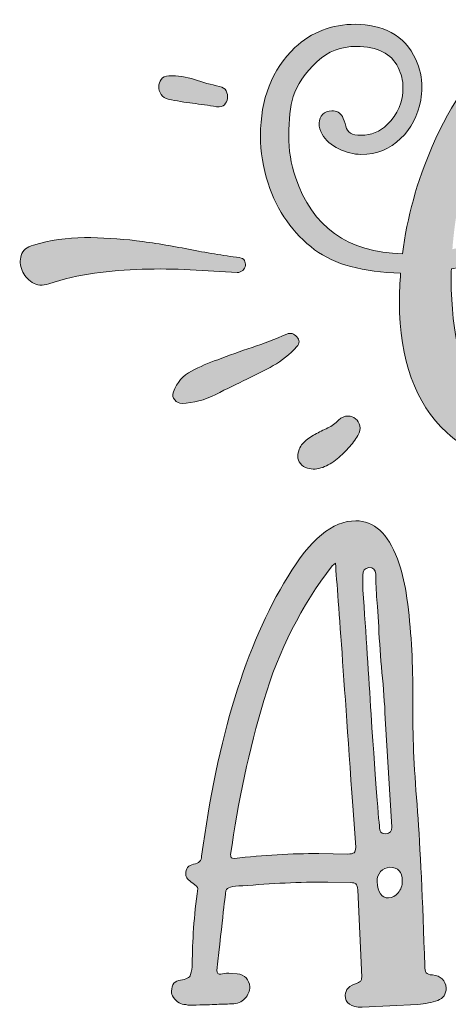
# Model space of a CAD drawing. Header units: inches. Extents: x 0.13 to 5.87, y -5.52 to -0.43.
# Drawn here: x 0.132 to 1.24, y -5.462 to -2.916 of the extents above; entities that cross this region are included whole.
import ezdxf

# ---------------------------------------------------------------- set-up
doc = ezdxf.new("R2010")
doc.units = ezdxf.units.IN
doc.header["$MEASUREMENT"] = 0
doc.layers.add('Layer 1', color=7, linetype='Continuous')

# ---------------------------------------------------------------- blocks, each defined once
blk = doc.blocks.new('block 5')
at = {"layer": 'Layer 1', "true_color": 0x231f20}
h = blk.add_hatch(color=250, dxfattribs=at)
h.dxf.hatch_style = 2
edge = h.paths.add_edge_path()
edge.add_spline(control_points=[(0.9719, -5.4308), (0.9719, -5.4167), (0.9822, -5.4063), (1.003, -5.3997), (1.0077, -5.3978), (1.0108, -5.3959), (1.0122, -5.394), (1.0136, -5.3921), (1.0143, -5.3888), (1.0143, -5.3841), (1.0143, -5.3841), (1.0044, -5.1591), (1.0044, -5.1591), (1.0035, -5.1515), (1.0018, -5.1466), (0.9995, -5.1442), (0.9971, -5.1419), (0.9926, -5.1407), (0.986, -5.1407), (0.986, -5.1407), (0.9266, -5.1392), (0.9266, -5.1392), (0.853, -5.1392), (0.7799, -5.1426), (0.7072, -5.1492), (0.693, -5.1492), (0.6826, -5.1501), (0.6761, -5.152), (0.6695, -5.1539), (0.6655, -5.1572), (0.664, -5.1619), (0.6626, -5.1666), (0.6548, -5.235), (0.6407, -5.3671), (0.6407, -5.3737), (0.644, -5.377), (0.6506, -5.377), (0.6563, -5.3752), (0.6633, -5.3742), (0.6718, -5.3742), (0.6718, -5.3742), (0.693, -5.3756), (0.693, -5.3756), (0.7129, -5.3785), (0.7237, -5.3898), (0.7256, -5.4096), (0.7256, -5.42), (0.7213, -5.4299), (0.7129, -5.4393), (0.7044, -5.4487), (0.693, -5.4535), (0.6789, -5.4535), (0.6647, -5.4535), (0.6499, -5.4539), (0.6343, -5.4549), (0.6187, -5.4558), (0.5959, -5.4563), (0.5657, -5.4563), (0.5657, -5.4563), (0.56, -5.4549), (0.56, -5.4549), (0.5477, -5.4549), (0.5374, -5.4487), (0.5289, -5.4365), (0.5251, -5.4318), (0.5232, -5.4266), (0.5232, -5.4209), (0.5241, -5.403), (0.5319, -5.3933), (0.5466, -5.3919), (0.5612, -5.3905), (0.5699, -5.3858), (0.5727, -5.3777), (0.5756, -5.3697), (0.577, -5.3605), (0.577, -5.3501), (0.577, -5.2916), (0.5817, -5.227), (0.5911, -5.1562), (0.5911, -5.1525), (0.5869, -5.1477), (0.5784, -5.1421), (0.5661, -5.1345), (0.56, -5.127), (0.56, -5.1194), (0.56, -5.1044), (0.5668, -5.0956), (0.5805, -5.0932), (0.5942, -5.0909), (0.6011, -5.084), (0.6011, -5.0727), (0.6416, -4.768), (0.7157, -4.5278), (0.8233, -4.3523), (0.8808, -4.2561), (0.9393, -4.2079), (0.9988, -4.2079), (1.0459, -4.2079), (1.0818, -4.2405), (1.1063, -4.3056), (1.1167, -4.3339), (1.1243, -4.3632), (1.129, -4.3934), (1.1403, -4.4717), (1.146, -4.5509), (1.146, -4.6311), (1.146, -4.6311), (1.146, -4.6977), (1.146, -4.6977), (1.146, -4.7713), (1.1502, -4.8581), (1.1587, -4.9581), (1.1653, -5.0506), (1.1715, -5.1831), (1.1771, -5.3558), (1.1771, -5.3634), (1.1783, -5.369), (1.1807, -5.3728), (1.183, -5.3766), (1.1884, -5.3785), (1.1969, -5.3785), (1.2186, -5.3813), (1.2304, -5.3926), (1.2323, -5.4124), (1.2323, -5.4284), (1.225, -5.4391), (1.2104, -5.4443), (1.1957, -5.4494), (1.1785, -5.453), (1.1587, -5.4549), (1.1587, -5.4549), (1.0158, -5.4619), (1.0158, -5.4619), (0.9865, -5.4619), (0.9719, -5.4516), (0.9719, -5.4308)], knot_values=[0, 0, 0, 0, 1, 1, 1, 2, 2, 2, 3, 3, 3, 4, 4, 4, 5, 5, 5, 6, 6, 6, 7, 7, 7, 8, 8, 8, 9, 9, 9, 10, 10, 10, 11, 11, 11, 12, 12, 12, 13, 13, 13, 14, 14, 14, 15, 15, 15, 16, 16, 16, 17, 17, 17, 18, 18, 18, 19, 19, 19, 20, 20, 20, 21, 21, 21, 22, 22, 22, 23, 23, 23, 24, 24, 24, 25, 25, 25, 26, 26, 26, 27, 27, 27, 28, 28, 28, 29, 29, 29, 30, 30, 30, 31, 31, 31, 32, 32, 32, 33, 33, 33, 34, 34, 34, 35, 35, 35, 36, 36, 36, 37, 37, 37, 38, 38, 38, 39, 39, 39, 40, 40, 40, 41, 41, 41, 42, 42, 42, 43, 43, 43, 44, 44, 44, 45, 45, 45, 45], degree=3, periodic=1)
edge = h.paths.add_edge_path()
edge.add_spline(control_points=[(0.9039, -5.0656), (0.9039, -5.0656), (0.9775, -5.0671), (0.9775, -5.0671), (0.986, -5.0671), (0.9917, -5.0659), (0.9945, -5.0635), (0.9974, -5.0612), (0.9988, -5.0567), (0.9988, -5.0501), (0.9714, -4.6557), (0.9539, -4.4113), (0.9464, -4.3169), (0.9464, -4.3169), (0.9379, -4.324), (0.9379, -4.324), (0.8586, -4.4269), (0.7999, -4.5424), (0.7617, -4.6708), (0.7235, -4.7991), (0.6949, -4.9317), (0.6761, -5.0685), (0.6761, -5.0732), (0.6768, -5.076), (0.6782, -5.077), (0.6796, -5.0779), (0.6822, -5.0784), (0.686, -5.0784), (0.7605, -5.0699), (0.8332, -5.0656), (0.9039, -5.0656)], knot_values=[0, 0, 0, 0, 1, 1, 1, 2, 2, 2, 3, 3, 3, 4, 4, 4, 5, 5, 5, 6, 6, 6, 7, 7, 7, 8, 8, 8, 9, 9, 9, 10, 10, 10, 10], degree=3, periodic=1)
edge = h.paths.add_edge_path()
edge.add_spline(control_points=[(1.0922, -4.9977), (1.0922, -4.9977), (1.0752, -4.7175), (1.0752, -4.7175), (1.0733, -4.6778), (1.0705, -4.6385), (1.0667, -4.5993), (1.0629, -4.5601), (1.0601, -4.5207), (1.0582, -4.4811), (1.0582, -4.4811), (1.0554, -4.4287), (1.0554, -4.4287), (1.0526, -4.4061), (1.0511, -4.3835), (1.0511, -4.3608), (1.0511, -4.3608), (1.0511, -4.3452), (1.0511, -4.3452), (1.0502, -4.3339), (1.044, -4.3283), (1.0327, -4.3283), (1.0223, -4.3302), (1.0172, -4.3367), (1.0172, -4.3481), (1.0172, -4.3481), (1.0172, -4.3863), (1.0172, -4.3863), (1.0256, -4.5014), (1.0327, -4.608), (1.0384, -4.7062), (1.0516, -4.9015), (1.0594, -5.0017), (1.0618, -5.0069), (1.0641, -5.0121), (1.0691, -5.0147), (1.0766, -5.0147), (1.087, -5.0138), (1.0922, -5.0081), (1.0922, -4.9977)], knot_values=[0, 0, 0, 0, 1, 1, 1, 2, 2, 2, 3, 3, 3, 4, 4, 4, 5, 5, 5, 6, 6, 6, 7, 7, 7, 8, 8, 8, 9, 9, 9, 10, 10, 10, 11, 11, 11, 12, 12, 12, 13, 13, 13, 13], degree=3, periodic=1)
edge = h.paths.add_edge_path()
edge.add_spline(control_points=[(1.1084, -5.1668), (1.1155, -5.1588), (1.1191, -5.1487), (1.1191, -5.1364), (1.1191, -5.1128), (1.1082, -5.101), (1.0865, -5.101), (1.0771, -5.102), (1.0693, -5.1058), (1.0632, -5.1124), (1.057, -5.119), (1.054, -5.1275), (1.054, -5.1378), (1.0558, -5.1661), (1.0658, -5.1803), (1.0837, -5.1803), (1.0931, -5.1794), (1.1014, -5.1749), (1.1084, -5.1668)], knot_values=[0, 0, 0, 0, 1, 1, 1, 2, 2, 2, 3, 3, 3, 4, 4, 4, 5, 5, 5, 6, 6, 6, 6], degree=3, periodic=1)
at = {"layer": 'Layer 1', "lineweight": 0}
for points, knots in [([(0.9719, -5.4308), (0.9719, -5.4167), (0.9822, -5.4063), (1.003, -5.3997), (1.0077, -5.3978), (1.0108, -5.3959), (1.0122, -5.394), (1.0136, -5.3921), (1.0143, -5.3888), (1.0143, -5.3841), (1.0143, -5.3841), (1.0044, -5.1591), (1.0044, -5.1591), (1.0035, -5.1515), (1.0018, -5.1466), (0.9995, -5.1442), (0.9971, -5.1419), (0.9926, -5.1407), (0.986, -5.1407), (0.986, -5.1407), (0.9266, -5.1392), (0.9266, -5.1392), (0.853, -5.1392), (0.7799, -5.1426), (0.7072, -5.1492), (0.693, -5.1492), (0.6826, -5.1501), (0.6761, -5.152), (0.6695, -5.1539), (0.6655, -5.1572), (0.664, -5.1619), (0.6626, -5.1666), (0.6548, -5.235), (0.6407, -5.3671), (0.6407, -5.3737), (0.644, -5.377), (0.6506, -5.377), (0.6563, -5.3752), (0.6633, -5.3742), (0.6718, -5.3742), (0.6718, -5.3742), (0.693, -5.3756), (0.693, -5.3756), (0.7129, -5.3785), (0.7237, -5.3898), (0.7256, -5.4096), (0.7256, -5.42), (0.7213, -5.4299), (0.7129, -5.4393), (0.7044, -5.4487), (0.693, -5.4535), (0.6789, -5.4535), (0.6647, -5.4535), (0.6499, -5.4539), (0.6343, -5.4549), (0.6187, -5.4558), (0.5959, -5.4563), (0.5657, -5.4563), (0.5657, -5.4563), (0.56, -5.4549), (0.56, -5.4549), (0.5477, -5.4549), (0.5374, -5.4487), (0.5289, -5.4365), (0.5251, -5.4318), (0.5232, -5.4266), (0.5232, -5.4209), (0.5241, -5.403), (0.5319, -5.3933), (0.5466, -5.3919), (0.5612, -5.3905), (0.5699, -5.3858), (0.5727, -5.3777), (0.5756, -5.3697), (0.577, -5.3605), (0.577, -5.3501), (0.577, -5.2916), (0.5817, -5.227), (0.5911, -5.1562), (0.5911, -5.1525), (0.5869, -5.1477), (0.5784, -5.1421), (0.5661, -5.1345), (0.56, -5.127), (0.56, -5.1194), (0.56, -5.1044), (0.5668, -5.0956), (0.5805, -5.0932), (0.5942, -5.0909), (0.6011, -5.084), (0.6011, -5.0727), (0.6416, -4.768), (0.7157, -4.5278), (0.8233, -4.3523), (0.8808, -4.2561), (0.9393, -4.2079), (0.9988, -4.2079), (1.0459, -4.2079), (1.0818, -4.2405), (1.1063, -4.3056), (1.1167, -4.3339), (1.1243, -4.3632), (1.129, -4.3934), (1.1403, -4.4717), (1.146, -4.5509), (1.146, -4.6311), (1.146, -4.6311), (1.146, -4.6977), (1.146, -4.6977), (1.146, -4.7713), (1.1502, -4.8581), (1.1587, -4.9581), (1.1653, -5.0506), (1.1715, -5.1831), (1.1771, -5.3558), (1.1771, -5.3634), (1.1783, -5.369), (1.1807, -5.3728), (1.183, -5.3766), (1.1884, -5.3785), (1.1969, -5.3785), (1.2186, -5.3813), (1.2304, -5.3926), (1.2323, -5.4124), (1.2323, -5.4284), (1.225, -5.4391), (1.2104, -5.4443), (1.1957, -5.4494), (1.1785, -5.453), (1.1587, -5.4549), (1.1587, -5.4549), (1.0158, -5.4619), (1.0158, -5.4619), (0.9865, -5.4619), (0.9719, -5.4516), (0.9719, -5.4308)], [0, 0, 0, 0, 1, 1, 1, 2, 2, 2, 3, 3, 3, 4, 4, 4, 5, 5, 5, 6, 6, 6, 7, 7, 7, 8, 8, 8, 9, 9, 9, 10, 10, 10, 11, 11, 11, 12, 12, 12, 13, 13, 13, 14, 14, 14, 15, 15, 15, 16, 16, 16, 17, 17, 17, 18, 18, 18, 19, 19, 19, 20, 20, 20, 21, 21, 21, 22, 22, 22, 23, 23, 23, 24, 24, 24, 25, 25, 25, 26, 26, 26, 27, 27, 27, 28, 28, 28, 29, 29, 29, 30, 30, 30, 31, 31, 31, 32, 32, 32, 33, 33, 33, 34, 34, 34, 35, 35, 35, 36, 36, 36, 37, 37, 37, 38, 38, 38, 39, 39, 39, 40, 40, 40, 41, 41, 41, 42, 42, 42, 43, 43, 43, 44, 44, 44, 45, 45, 45, 45]), ([(0.9039, -5.0656), (0.9039, -5.0656), (0.9775, -5.0671), (0.9775, -5.0671), (0.986, -5.0671), (0.9917, -5.0659), (0.9945, -5.0635), (0.9974, -5.0612), (0.9988, -5.0567), (0.9988, -5.0501), (0.9714, -4.6557), (0.9539, -4.4113), (0.9464, -4.3169), (0.9464, -4.3169), (0.9379, -4.324), (0.9379, -4.324), (0.8586, -4.4269), (0.7999, -4.5424), (0.7617, -4.6708), (0.7235, -4.7991), (0.6949, -4.9317), (0.6761, -5.0685), (0.6761, -5.0732), (0.6768, -5.076), (0.6782, -5.077), (0.6796, -5.0779), (0.6822, -5.0784), (0.686, -5.0784), (0.7605, -5.0699), (0.8332, -5.0656), (0.9039, -5.0656)], [0, 0, 0, 0, 1, 1, 1, 2, 2, 2, 3, 3, 3, 4, 4, 4, 5, 5, 5, 6, 6, 6, 7, 7, 7, 8, 8, 8, 9, 9, 9, 10, 10, 10, 10]), ([(1.0922, -4.9977), (1.0922, -4.9977), (1.0752, -4.7175), (1.0752, -4.7175), (1.0733, -4.6778), (1.0705, -4.6385), (1.0667, -4.5993), (1.0629, -4.5601), (1.0601, -4.5207), (1.0582, -4.4811), (1.0582, -4.4811), (1.0554, -4.4287), (1.0554, -4.4287), (1.0526, -4.4061), (1.0511, -4.3835), (1.0511, -4.3608), (1.0511, -4.3608), (1.0511, -4.3452), (1.0511, -4.3452), (1.0502, -4.3339), (1.044, -4.3283), (1.0327, -4.3283), (1.0223, -4.3302), (1.0172, -4.3367), (1.0172, -4.3481), (1.0172, -4.3481), (1.0172, -4.3863), (1.0172, -4.3863), (1.0256, -4.5014), (1.0327, -4.608), (1.0384, -4.7062), (1.0516, -4.9015), (1.0594, -5.0017), (1.0618, -5.0069), (1.0641, -5.0121), (1.0691, -5.0147), (1.0766, -5.0147), (1.087, -5.0138), (1.0922, -5.0081), (1.0922, -4.9977)], [0, 0, 0, 0, 1, 1, 1, 2, 2, 2, 3, 3, 3, 4, 4, 4, 5, 5, 5, 6, 6, 6, 7, 7, 7, 8, 8, 8, 9, 9, 9, 10, 10, 10, 11, 11, 11, 12, 12, 12, 13, 13, 13, 13]), ([(1.1084, -5.1668), (1.1155, -5.1588), (1.1191, -5.1487), (1.1191, -5.1364), (1.1191, -5.1128), (1.1082, -5.101), (1.0865, -5.101), (1.0771, -5.102), (1.0693, -5.1058), (1.0632, -5.1124), (1.057, -5.119), (1.054, -5.1275), (1.054, -5.1378), (1.0558, -5.1661), (1.0658, -5.1803), (1.0837, -5.1803), (1.0931, -5.1794), (1.1014, -5.1749), (1.1084, -5.1668)], [0, 0, 0, 0, 1, 1, 1, 2, 2, 2, 3, 3, 3, 4, 4, 4, 5, 5, 5, 6, 6, 6, 6])]:
    blk.add_open_spline(points, degree=3, knots=knots, dxfattribs=at)
blk = doc.blocks.new('block 6')
at = {"layer": 'Layer 1', "true_color": 0x231f20}
h = blk.add_hatch(color=250, dxfattribs=at)
h.dxf.hatch_style = 2
edge = h.paths.add_edge_path()
edge.add_spline(control_points=[(1.2337, -3.9805), (1.1521, -3.9051), (1.1117, -3.7929), (1.1117, -3.6439), (1.1117, -3.6188), (1.1129, -3.5937), (1.1148, -3.5692), (1.0179, -3.5673), (0.9437, -3.5471), (0.8929, -3.5091), (0.8371, -3.4674), (0.7966, -3.4104), (0.7727, -3.3374), (0.7598, -3.2976), (0.7531, -3.2571), (0.7531, -3.2155), (0.7531, -3.1204), (0.7825, -3.0444), (0.842, -2.988), (0.8843, -2.9482), (0.937, -2.9279), (0.9989, -2.9279), (1.0326, -2.9279), (1.0633, -2.9353), (1.0908, -2.9494), (1.1184, -2.9641), (1.1399, -2.9874), (1.154, -3.0187), (1.1644, -3.042), (1.1699, -3.0659), (1.1699, -3.0904), (1.1699, -3.1014), (1.1687, -3.1124), (1.1669, -3.1235), (1.1595, -3.1633), (1.1424, -3.1964), (1.1148, -3.2228), (1.0872, -3.2498), (1.0535, -3.2633), (1.0124, -3.2633), (0.9934, -3.2633), (0.9744, -3.2584), (0.9554, -3.2492), (0.9358, -3.24), (0.9211, -3.2271), (0.9119, -3.2112), (0.907, -3.202), (0.9045, -3.1928), (0.9045, -3.183), (0.9045, -3.1738), (0.9076, -3.1658), (0.9137, -3.1597), (0.9192, -3.1541), (0.9272, -3.1511), (0.937, -3.1511), (0.9499, -3.1511), (0.9591, -3.156), (0.9646, -3.1658), (0.9676, -3.1719), (0.9707, -3.1805), (0.9732, -3.1909), (0.9762, -3.2063), (0.9891, -3.2142), (1.0124, -3.2142), (1.0388, -3.2142), (1.0614, -3.205), (1.0804, -3.1866), (1.1074, -3.1603), (1.1209, -3.1284), (1.1209, -3.0904), (1.1209, -3.0726), (1.1166, -3.0561), (1.1086, -3.0395), (1.0908, -3.0033), (1.0547, -2.985), (1.0008, -2.985), (0.9609, -2.985), (0.9272, -2.9978), (0.8996, -3.0236), (0.8677, -3.0542), (0.8469, -3.0843), (0.8377, -3.1143), (0.8297, -3.14), (0.826, -3.1738), (0.826, -3.2148), (0.826, -3.2522), (0.8316, -3.2878), (0.8432, -3.3221), (0.8861, -3.4502), (0.9781, -3.5164), (1.1197, -3.5195), (1.1313, -3.4257), (1.1571, -3.3338), (1.1963, -3.243), (1.2453, -3.129), (1.3085, -3.0414), (1.3857, -2.9807), (1.4072, -2.9635), (1.4305, -2.9494), (1.4556, -2.939), (1.4905, -2.9237), (1.5261, -2.9163), (1.561, -2.9163), (1.6156, -2.9163), (1.6597, -2.9316), (1.6934, -2.9623), (1.7271, -2.9936), (1.7443, -3.0389), (1.7443, -3.0984), (1.7443, -3.2155), (1.6787, -3.3227), (1.5475, -3.4214), (1.4507, -3.4937), (1.3501, -3.5397), (1.246, -3.5587), (1.2453, -3.5673), (1.2453, -3.5765), (1.2453, -3.5851), (1.2453, -3.7291), (1.2735, -3.8389), (1.3305, -3.9143), (1.3618, -3.9559), (1.4017, -3.9768), (1.4489, -3.9768), (1.577, -3.9768), (1.6757, -3.8989), (1.7462, -3.7426), (1.7504, -3.7328), (1.7578, -3.7279), (1.7676, -3.7279), (1.7842, -3.7279), (1.7927, -3.7346), (1.7927, -3.7488), (1.7927, -3.7543), (1.7921, -3.7592), (1.7909, -3.7629), (1.7682, -3.8334), (1.7271, -3.8989), (1.6683, -3.9603), (1.6088, -4.0222), (1.5304, -4.0528), (1.4329, -4.0528), (1.3526, -4.0528), (1.2864, -4.0289), (1.2337, -3.9805)], knot_values=[0, 0, 0, 0, 1, 1, 1, 2, 2, 2, 3, 3, 3, 4, 4, 4, 5, 5, 5, 6, 6, 6, 7, 7, 7, 8, 8, 8, 9, 9, 9, 10, 10, 10, 11, 11, 11, 12, 12, 12, 13, 13, 13, 14, 14, 14, 15, 15, 15, 16, 16, 16, 17, 17, 17, 18, 18, 18, 19, 19, 19, 20, 20, 20, 21, 21, 21, 22, 22, 22, 23, 23, 23, 24, 24, 24, 25, 25, 25, 26, 26, 26, 27, 27, 27, 28, 28, 28, 29, 29, 29, 30, 30, 30, 31, 31, 31, 32, 32, 32, 33, 33, 33, 34, 34, 34, 35, 35, 35, 36, 36, 36, 37, 37, 37, 38, 38, 38, 39, 39, 39, 40, 40, 40, 41, 41, 41, 42, 42, 42, 43, 43, 43, 44, 44, 44, 45, 45, 45, 46, 46, 46, 47, 47, 47, 48, 48, 48, 48], degree=3, periodic=1)
edge = h.paths.add_edge_path()
edge.add_spline(control_points=[(1.512, -3.3822), (1.6303, -3.2909), (1.6891, -3.1958), (1.6891, -3.0984), (1.6891, -3.0604), (1.6781, -3.0303), (1.6566, -3.0083), (1.6352, -2.9868), (1.6076, -2.9758), (1.5745, -2.9758), (1.5494, -2.9758), (1.5267, -2.9807), (1.5065, -2.9911), (1.4114, -3.0389), (1.3416, -3.1308), (1.2962, -3.2676), (1.2705, -3.3448), (1.2545, -3.4251), (1.2484, -3.5078), (1.3404, -3.4889), (1.428, -3.4465), (1.512, -3.3822)], knot_values=[0, 0, 0, 0, 1, 1, 1, 2, 2, 2, 3, 3, 3, 4, 4, 4, 5, 5, 5, 6, 6, 6, 7, 7, 7, 7], degree=3, periodic=1)
at = {"layer": 'Layer 1', "lineweight": 0}
blk.add_open_spline([(1.2337, -3.9805), (1.1521, -3.9051), (1.1117, -3.7929), (1.1117, -3.6439), (1.1117, -3.6188), (1.1129, -3.5937), (1.1148, -3.5692), (1.0179, -3.5673), (0.9437, -3.5471), (0.8929, -3.5091), (0.8371, -3.4674), (0.7966, -3.4104), (0.7727, -3.3374), (0.7598, -3.2976), (0.7531, -3.2571), (0.7531, -3.2155), (0.7531, -3.1204), (0.7825, -3.0444), (0.842, -2.988), (0.8843, -2.9482), (0.937, -2.9279), (0.9989, -2.9279), (1.0326, -2.9279), (1.0633, -2.9353), (1.0908, -2.9494), (1.1184, -2.9641), (1.1399, -2.9874), (1.154, -3.0187), (1.1644, -3.042), (1.1699, -3.0659), (1.1699, -3.0904), (1.1699, -3.1014), (1.1687, -3.1124), (1.1669, -3.1235), (1.1595, -3.1633), (1.1424, -3.1964), (1.1148, -3.2228), (1.0872, -3.2498), (1.0535, -3.2633), (1.0124, -3.2633), (0.9934, -3.2633), (0.9744, -3.2584), (0.9554, -3.2492), (0.9358, -3.24), (0.9211, -3.2271), (0.9119, -3.2112), (0.907, -3.202), (0.9045, -3.1928), (0.9045, -3.183), (0.9045, -3.1738), (0.9076, -3.1658), (0.9137, -3.1597), (0.9192, -3.1541), (0.9272, -3.1511), (0.937, -3.1511), (0.9499, -3.1511), (0.9591, -3.156), (0.9646, -3.1658), (0.9676, -3.1719), (0.9707, -3.1805), (0.9732, -3.1909), (0.9762, -3.2063), (0.9891, -3.2142), (1.0124, -3.2142), (1.0388, -3.2142), (1.0614, -3.205), (1.0804, -3.1866), (1.1074, -3.1603), (1.1209, -3.1284), (1.1209, -3.0904), (1.1209, -3.0726), (1.1166, -3.0561), (1.1086, -3.0395), (1.0908, -3.0033), (1.0547, -2.985), (1.0008, -2.985), (0.9609, -2.985), (0.9272, -2.9978), (0.8996, -3.0236), (0.8677, -3.0542), (0.8469, -3.0843), (0.8377, -3.1143), (0.8297, -3.14), (0.826, -3.1738), (0.826, -3.2148), (0.826, -3.2522), (0.8316, -3.2878), (0.8432, -3.3221), (0.8861, -3.4502), (0.9781, -3.5164), (1.1197, -3.5195), (1.1313, -3.4257), (1.1571, -3.3338), (1.1963, -3.243), (1.2453, -3.129), (1.3085, -3.0414), (1.3857, -2.9807), (1.4072, -2.9635), (1.4305, -2.9494), (1.4556, -2.939), (1.4905, -2.9237), (1.5261, -2.9163), (1.561, -2.9163), (1.6156, -2.9163), (1.6597, -2.9316), (1.6934, -2.9623), (1.7271, -2.9936), (1.7443, -3.0389), (1.7443, -3.0984), (1.7443, -3.2155), (1.6787, -3.3227), (1.5475, -3.4214), (1.4507, -3.4937), (1.3501, -3.5397), (1.246, -3.5587), (1.2453, -3.5673), (1.2453, -3.5765), (1.2453, -3.5851), (1.2453, -3.7291), (1.2735, -3.8389), (1.3305, -3.9143), (1.3618, -3.9559), (1.4017, -3.9768), (1.4489, -3.9768), (1.577, -3.9768), (1.6757, -3.8989), (1.7462, -3.7426), (1.7504, -3.7328), (1.7578, -3.7279), (1.7676, -3.7279), (1.7842, -3.7279), (1.7927, -3.7346), (1.7927, -3.7488), (1.7927, -3.7543), (1.7921, -3.7592), (1.7909, -3.7629), (1.7682, -3.8334), (1.7271, -3.8989), (1.6683, -3.9603), (1.6088, -4.0222), (1.5304, -4.0528), (1.4329, -4.0528), (1.3526, -4.0528), (1.2864, -4.0289), (1.2337, -3.9805)], degree=3, knots=[0, 0, 0, 0, 1, 1, 1, 2, 2, 2, 3, 3, 3, 4, 4, 4, 5, 5, 5, 6, 6, 6, 7, 7, 7, 8, 8, 8, 9, 9, 9, 10, 10, 10, 11, 11, 11, 12, 12, 12, 13, 13, 13, 14, 14, 14, 15, 15, 15, 16, 16, 16, 17, 17, 17, 18, 18, 18, 19, 19, 19, 20, 20, 20, 21, 21, 21, 22, 22, 22, 23, 23, 23, 24, 24, 24, 25, 25, 25, 26, 26, 26, 27, 27, 27, 28, 28, 28, 29, 29, 29, 30, 30, 30, 31, 31, 31, 32, 32, 32, 33, 33, 33, 34, 34, 34, 35, 35, 35, 36, 36, 36, 37, 37, 37, 38, 38, 38, 39, 39, 39, 40, 40, 40, 41, 41, 41, 42, 42, 42, 43, 43, 43, 44, 44, 44, 45, 45, 45, 46, 46, 46, 47, 47, 47, 48, 48, 48, 48], dxfattribs=at)
blk = doc.blocks.new('block 2')
at = {"layer": 'Layer 1', "true_color": 0x231f20}
h = blk.add_hatch(color=250, dxfattribs=at)
h.dxf.hatch_style = 2
edge = h.paths.add_edge_path()
edge.add_spline(control_points=[(0.578, -3.1316), (0.5576, -3.1291), (0.5367, -3.1257), (0.5151, -3.1209), (0.5069, -3.1194), (0.5007, -3.1154), (0.4965, -3.1087), (0.4923, -3.1021), (0.4902, -3.0957), (0.4904, -3.0888), (0.4905, -3.0822), (0.4926, -3.076), (0.4969, -3.07), (0.5011, -3.0642), (0.5075, -3.0612), (0.5162, -3.0609), (0.5393, -3.0603), (0.5616, -3.0635), (0.5829, -3.0706), (0.6044, -3.0776), (0.6257, -3.0835), (0.6472, -3.0881), (0.6555, -3.0896), (0.6612, -3.0937), (0.6645, -3.0999), (0.6678, -3.1062), (0.669, -3.1126), (0.668, -3.1189), (0.667, -3.1254), (0.6645, -3.1307), (0.6603, -3.1352), (0.6559, -3.1397), (0.6492, -3.1414), (0.6399, -3.1404), (0.619, -3.137), (0.5983, -3.134), (0.578, -3.1316)], knot_values=[0, 0, 0, 0, 1, 1, 1, 2, 2, 2, 3, 3, 3, 4, 4, 4, 5, 5, 5, 6, 6, 6, 7, 7, 7, 8, 8, 8, 9, 9, 9, 10, 10, 10, 11, 11, 11, 12, 12, 12, 12], degree=3, periodic=1)
edge = h.paths.add_edge_path()
edge.add_spline(control_points=[(0.9785, -3.9378), (0.9865, -3.938), (0.9933, -3.9403), (0.9986, -3.9448), (1.004, -3.9493), (1.0075, -3.9553), (1.0095, -3.9632), (1.0115, -3.971), (1.0096, -3.9792), (1.004, -3.9881), (0.998, -3.9987), (0.9898, -4.0096), (0.9795, -4.0208), (0.9695, -4.0321), (0.9584, -4.0424), (0.9465, -4.0517), (0.9345, -4.0609), (0.9219, -4.0677), (0.9087, -4.0718), (0.8955, -4.0758), (0.8824, -4.0754), (0.8695, -4.0705), (0.8619, -4.0673), (0.8565, -4.0624), (0.8531, -4.0561), (0.8498, -4.0499), (0.8486, -4.0434), (0.8496, -4.037), (0.8516, -4.0243), (0.8567, -4.0138), (0.8649, -4.0058), (0.8731, -3.9978), (0.8827, -3.9909), (0.8936, -3.9851), (0.9044, -3.9794), (0.9154, -3.9739), (0.9265, -3.9686), (0.9378, -3.9635), (0.947, -3.9567), (0.9544, -3.9484), (0.9623, -3.9412), (0.9704, -3.9378), (0.9785, -3.9378)], knot_values=[0, 0, 0, 0, 1, 1, 1, 2, 2, 2, 3, 3, 3, 4, 4, 4, 5, 5, 5, 6, 6, 6, 7, 7, 7, 8, 8, 8, 9, 9, 9, 10, 10, 10, 11, 11, 11, 12, 12, 12, 13, 13, 13, 14, 14, 14, 14], degree=3, periodic=1)
edge = h.paths.add_edge_path()
edge.add_spline(control_points=[(0.7861, -3.8078), (0.7642, -3.8202), (0.7413, -3.8319), (0.7179, -3.843), (0.6933, -3.8545), (0.6665, -3.8677), (0.6376, -3.8822), (0.6086, -3.8969), (0.5797, -3.9045), (0.5507, -3.9052), (0.5431, -3.9048), (0.5369, -3.9019), (0.5318, -3.8965), (0.5268, -3.8912), (0.5256, -3.8841), (0.5283, -3.8753), (0.5376, -3.8514), (0.5531, -3.8336), (0.5748, -3.8221), (0.5965, -3.8105), (0.6191, -3.8007), (0.6427, -3.7926), (0.672, -3.7814), (0.7017, -3.7709), (0.7315, -3.7608), (0.7614, -3.7508), (0.7913, -3.7394), (0.8211, -3.7266), (0.8309, -3.7227), (0.8395, -3.7252), (0.847, -3.7336), (0.8544, -3.7421), (0.8544, -3.7505), (0.847, -3.7589), (0.8285, -3.779), (0.8082, -3.7954), (0.7861, -3.8078)], knot_values=[0, 0, 0, 0, 1, 1, 1, 2, 2, 2, 3, 3, 3, 4, 4, 4, 5, 5, 5, 6, 6, 6, 7, 7, 7, 8, 8, 8, 9, 9, 9, 10, 10, 10, 11, 11, 11, 12, 12, 12, 12], degree=3, periodic=1)
edge = h.paths.add_edge_path()
edge.add_spline(control_points=[(0.5715, -3.5609), (0.5299, -3.5586), (0.4886, -3.5583), (0.4475, -3.5595), (0.4064, -3.5608), (0.3654, -3.5643), (0.3243, -3.5699), (0.2832, -3.5755), (0.244, -3.5847), (0.2067, -3.597), (0.1907, -3.6027), (0.1764, -3.6015), (0.164, -3.5934), (0.1517, -3.5852), (0.1428, -3.5749), (0.1377, -3.5623), (0.1323, -3.5496), (0.1317, -3.5368), (0.1357, -3.5237), (0.1399, -3.5105), (0.1502, -3.5017), (0.1669, -3.4972), (0.21, -3.4846), (0.254, -3.4781), (0.2986, -3.4779), (0.3432, -3.4777), (0.3879, -3.4805), (0.4327, -3.486), (0.4775, -3.4916), (0.5224, -3.4988), (0.5675, -3.5079), (0.6128, -3.5168), (0.6565, -3.5242), (0.6989, -3.5295), (0.7054, -3.5305), (0.7096, -3.533), (0.7117, -3.537), (0.7138, -3.541), (0.7147, -3.5452), (0.7142, -3.5499), (0.7138, -3.5545), (0.7116, -3.5587), (0.7076, -3.5623), (0.7036, -3.5658), (0.6987, -3.5678), (0.6929, -3.5678), (0.6535, -3.5654), (0.6129, -3.563), (0.5715, -3.5609)], knot_values=[0, 0, 0, 0, 1, 1, 1, 2, 2, 2, 3, 3, 3, 4, 4, 4, 5, 5, 5, 6, 6, 6, 7, 7, 7, 8, 8, 8, 9, 9, 9, 10, 10, 10, 11, 11, 11, 12, 12, 12, 13, 13, 13, 14, 14, 14, 15, 15, 15, 16, 16, 16, 16], degree=3, periodic=1)
at = {"layer": 'Layer 1', "lineweight": 0}
for points, knots in [([(0.578, -3.1316), (0.5576, -3.1291), (0.5367, -3.1257), (0.5151, -3.1209), (0.5069, -3.1194), (0.5007, -3.1154), (0.4965, -3.1087), (0.4923, -3.1021), (0.4902, -3.0957), (0.4904, -3.0888), (0.4905, -3.0822), (0.4926, -3.076), (0.4969, -3.07), (0.5011, -3.0642), (0.5075, -3.0612), (0.5162, -3.0609), (0.5393, -3.0603), (0.5616, -3.0635), (0.5829, -3.0706), (0.6044, -3.0776), (0.6257, -3.0835), (0.6472, -3.0881), (0.6555, -3.0896), (0.6612, -3.0937), (0.6645, -3.0999), (0.6678, -3.1062), (0.669, -3.1126), (0.668, -3.1189), (0.667, -3.1254), (0.6645, -3.1307), (0.6603, -3.1352), (0.6559, -3.1397), (0.6492, -3.1414), (0.6399, -3.1404), (0.619, -3.137), (0.5983, -3.134), (0.578, -3.1316)], [0, 0, 0, 0, 1, 1, 1, 2, 2, 2, 3, 3, 3, 4, 4, 4, 5, 5, 5, 6, 6, 6, 7, 7, 7, 8, 8, 8, 9, 9, 9, 10, 10, 10, 11, 11, 11, 12, 12, 12, 12]), ([(0.5715, -3.5609), (0.5299, -3.5586), (0.4886, -3.5583), (0.4475, -3.5595), (0.4064, -3.5608), (0.3654, -3.5643), (0.3243, -3.5699), (0.2832, -3.5755), (0.244, -3.5847), (0.2067, -3.597), (0.1907, -3.6027), (0.1764, -3.6015), (0.164, -3.5934), (0.1517, -3.5852), (0.1428, -3.5749), (0.1377, -3.5623), (0.1323, -3.5496), (0.1317, -3.5368), (0.1357, -3.5237), (0.1399, -3.5105), (0.1502, -3.5017), (0.1669, -3.4972), (0.21, -3.4846), (0.254, -3.4781), (0.2986, -3.4779), (0.3432, -3.4777), (0.3879, -3.4805), (0.4327, -3.486), (0.4775, -3.4916), (0.5224, -3.4988), (0.5675, -3.5079), (0.6128, -3.5168), (0.6565, -3.5242), (0.6989, -3.5295), (0.7054, -3.5305), (0.7096, -3.533), (0.7117, -3.537), (0.7138, -3.541), (0.7147, -3.5452), (0.7142, -3.5499), (0.7138, -3.5545), (0.7116, -3.5587), (0.7076, -3.5623), (0.7036, -3.5658), (0.6987, -3.5678), (0.6929, -3.5678), (0.6535, -3.5654), (0.6129, -3.563), (0.5715, -3.5609)], [0, 0, 0, 0, 1, 1, 1, 2, 2, 2, 3, 3, 3, 4, 4, 4, 5, 5, 5, 6, 6, 6, 7, 7, 7, 8, 8, 8, 9, 9, 9, 10, 10, 10, 11, 11, 11, 12, 12, 12, 13, 13, 13, 14, 14, 14, 15, 15, 15, 16, 16, 16, 16]), ([(0.7861, -3.8078), (0.7642, -3.8202), (0.7413, -3.8319), (0.7179, -3.843), (0.6933, -3.8545), (0.6665, -3.8677), (0.6376, -3.8822), (0.6086, -3.8969), (0.5797, -3.9045), (0.5507, -3.9052), (0.5431, -3.9048), (0.5369, -3.9019), (0.5318, -3.8965), (0.5268, -3.8912), (0.5256, -3.8841), (0.5283, -3.8753), (0.5376, -3.8514), (0.5531, -3.8336), (0.5748, -3.8221), (0.5965, -3.8105), (0.6191, -3.8007), (0.6427, -3.7926), (0.672, -3.7814), (0.7017, -3.7709), (0.7315, -3.7608), (0.7614, -3.7508), (0.7913, -3.7394), (0.8211, -3.7266), (0.8309, -3.7227), (0.8395, -3.7252), (0.847, -3.7336), (0.8544, -3.7421), (0.8544, -3.7505), (0.847, -3.7589), (0.8285, -3.779), (0.8082, -3.7954), (0.7861, -3.8078)], [0, 0, 0, 0, 1, 1, 1, 2, 2, 2, 3, 3, 3, 4, 4, 4, 5, 5, 5, 6, 6, 6, 7, 7, 7, 8, 8, 8, 9, 9, 9, 10, 10, 10, 11, 11, 11, 12, 12, 12, 12]), ([(0.9785, -3.9378), (0.9865, -3.938), (0.9933, -3.9403), (0.9986, -3.9448), (1.004, -3.9493), (1.0075, -3.9553), (1.0095, -3.9632), (1.0115, -3.971), (1.0096, -3.9792), (1.004, -3.9881), (0.998, -3.9987), (0.9898, -4.0096), (0.9795, -4.0208), (0.9695, -4.0321), (0.9584, -4.0424), (0.9465, -4.0517), (0.9345, -4.0609), (0.9219, -4.0677), (0.9087, -4.0718), (0.8955, -4.0758), (0.8824, -4.0754), (0.8695, -4.0705), (0.8619, -4.0673), (0.8565, -4.0624), (0.8531, -4.0561), (0.8498, -4.0499), (0.8486, -4.0434), (0.8496, -4.037), (0.8516, -4.0243), (0.8567, -4.0138), (0.8649, -4.0058), (0.8731, -3.9978), (0.8827, -3.9909), (0.8936, -3.9851), (0.9044, -3.9794), (0.9154, -3.9739), (0.9265, -3.9686), (0.9378, -3.9635), (0.947, -3.9567), (0.9544, -3.9484), (0.9623, -3.9412), (0.9704, -3.9378), (0.9785, -3.9378)], [0, 0, 0, 0, 1, 1, 1, 2, 2, 2, 3, 3, 3, 4, 4, 4, 5, 5, 5, 6, 6, 6, 7, 7, 7, 8, 8, 8, 9, 9, 9, 10, 10, 10, 11, 11, 11, 12, 12, 12, 13, 13, 13, 14, 14, 14, 14])]:
    blk.add_open_spline(points, degree=3, knots=knots, dxfattribs=at)
at = {"layer": 'Layer 1'}
for name in ['block 6', 'block 5']:
    blk.add_blockref(name, (0, 0), dxfattribs=at)

msp = doc.modelspace()

# ---------------------------------------------------------------- block references
at = {"layer": 'Layer 1'}
msp.add_blockref('block 2', (0, 0), dxfattribs=at)

doc.saveas('drawing.dxf')
